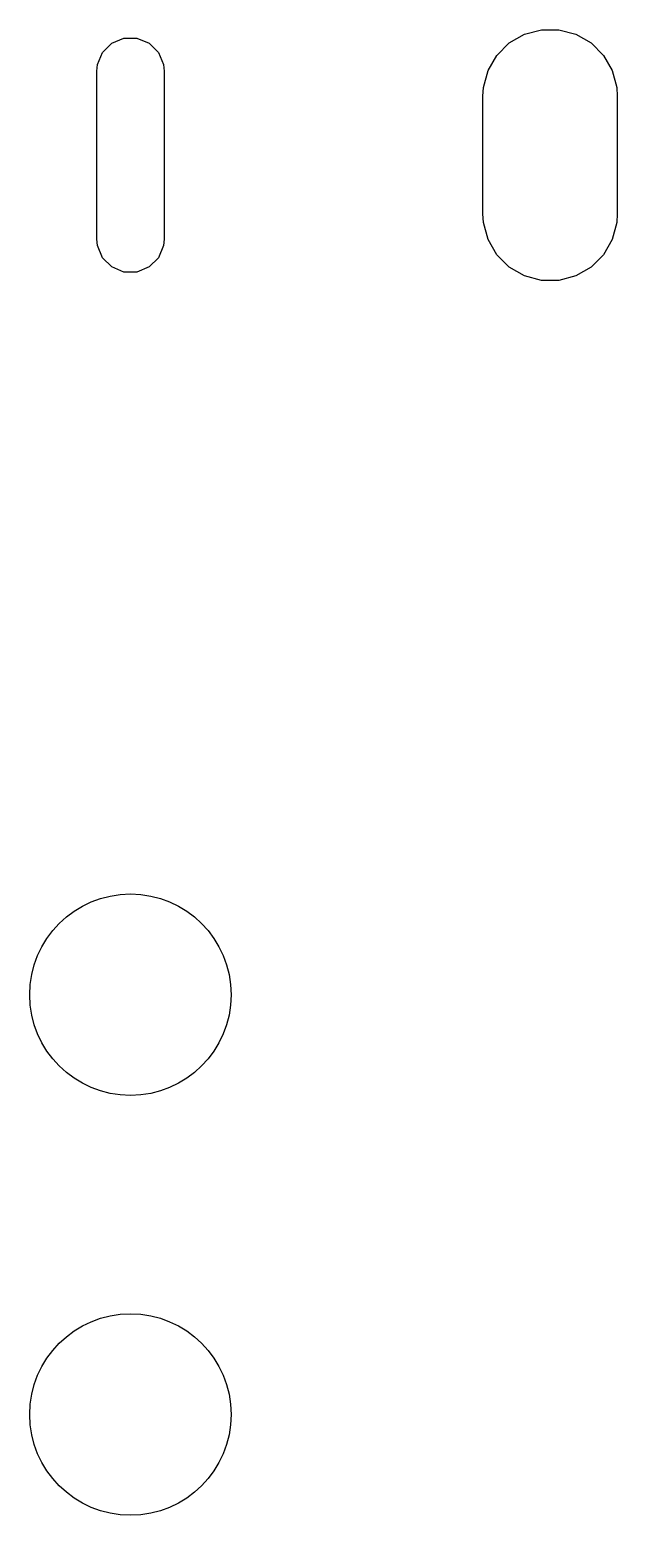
# Model space of a CAD drawing. Extents: x 1.92 to 4.62, y -4.26 to -2.08.
# Drawn here: x 3.1299 to 3.2677, y -4.2165 to -3.8682 of the extents above; entities that cross this region are included whole.
import ezdxf

# ---------------------------------------------------------------- set-up
doc = ezdxf.new("R2010")
doc.units = 0
doc.header["$MEASUREMENT"] = 0
doc.layers.add('BLACK', color=7, linetype='CONTINUOUS')

msp = doc.modelspace()

# ---------------------------------------------------------------- linework, layer by layer
at = {"layer": 'BLACK', "linetype": 'CONTINUOUS'}
for p, q in [((3.24238, -3.87136), (3.24594, -3.86931)), ((3.24594, -3.86931), (3.24991, -3.86824)), ((3.24991, -3.86824), (3.25402, -3.86824)), ((3.25402, -3.86824), (3.25799, -3.86931)), ((3.25799, -3.86931), (3.26156, -3.87136)), ((3.147, -3.87358), (3.14917, -3.87141)), ((3.14917, -3.87141), (3.15201, -3.87023)), ((3.15201, -3.87023), (3.15508, -3.87023)), ((3.15508, -3.87023), (3.15792, -3.87141)), ((3.15792, -3.87141), (3.16009, -3.87358)), ((3.23947, -3.87427), (3.24238, -3.87136)), ((3.26156, -3.87136), (3.26446, -3.87427)), ((3.14567, -3.87795), (3.14582, -3.87642)), ((3.14582, -3.87642), (3.147, -3.87358)), ((3.16009, -3.87358), (3.16127, -3.87642)), ((3.16127, -3.87642), (3.16142, -3.87795)), ((3.23742, -3.87783), (3.23947, -3.87427)), ((3.26446, -3.87427), (3.26652, -3.87783)), ((3.14567, -3.91732), (3.14567, -3.87795)), ((3.16142, -3.87795), (3.16142, -3.91732)), ((3.23636, -3.8818), (3.23742, -3.87783)), ((3.26652, -3.87783), (3.26758, -3.8818)), ((3.23622, -3.88386), (3.23636, -3.8818)), ((3.26758, -3.8818), (3.26772, -3.88386)), ((3.23622, -3.91142), (3.23622, -3.88386)), ((3.26772, -3.88386), (3.26772, -3.91142)), ((3.23636, -3.91347), (3.23622, -3.91142)), ((3.23742, -3.91744), (3.23636, -3.91347)), ((3.26758, -3.91347), (3.26652, -3.91744)), ((3.26772, -3.91142), (3.26758, -3.91347)), ((3.14582, -3.91886), (3.14567, -3.91732)), ((3.16142, -3.91732), (3.16127, -3.91886)), ((3.23947, -3.921), (3.23742, -3.91744)), ((3.26652, -3.91744), (3.26446, -3.921)), ((3.147, -3.9217), (3.14582, -3.91886)), ((3.14917, -3.92387), (3.147, -3.9217)), ((3.16009, -3.9217), (3.15792, -3.92387)), ((3.16127, -3.91886), (3.16009, -3.9217)), ((3.24238, -3.92391), (3.23947, -3.921)), ((3.26446, -3.921), (3.26156, -3.92391)), ((3.15201, -3.92505), (3.14917, -3.92387)), ((3.15508, -3.92505), (3.15201, -3.92505)), ((3.15792, -3.92387), (3.15508, -3.92505)), ((3.24594, -3.92597), (3.24238, -3.92391)), ((3.26156, -3.92391), (3.25799, -3.92597)), ((3.24991, -3.92703), (3.24594, -3.92597)), ((3.25402, -3.92703), (3.24991, -3.92703)), ((3.25799, -3.92597), (3.25402, -3.92703))]:
    msp.add_line(p, q, dxfattribs=at)
at = {"layer": 'BLACK'}
for centre in [(3.15354, -4.09449), (3.15354, -4.19291)]:
    msp.add_circle(centre, 0.02362, dxfattribs=at)

doc.saveas('drawing.dxf')
